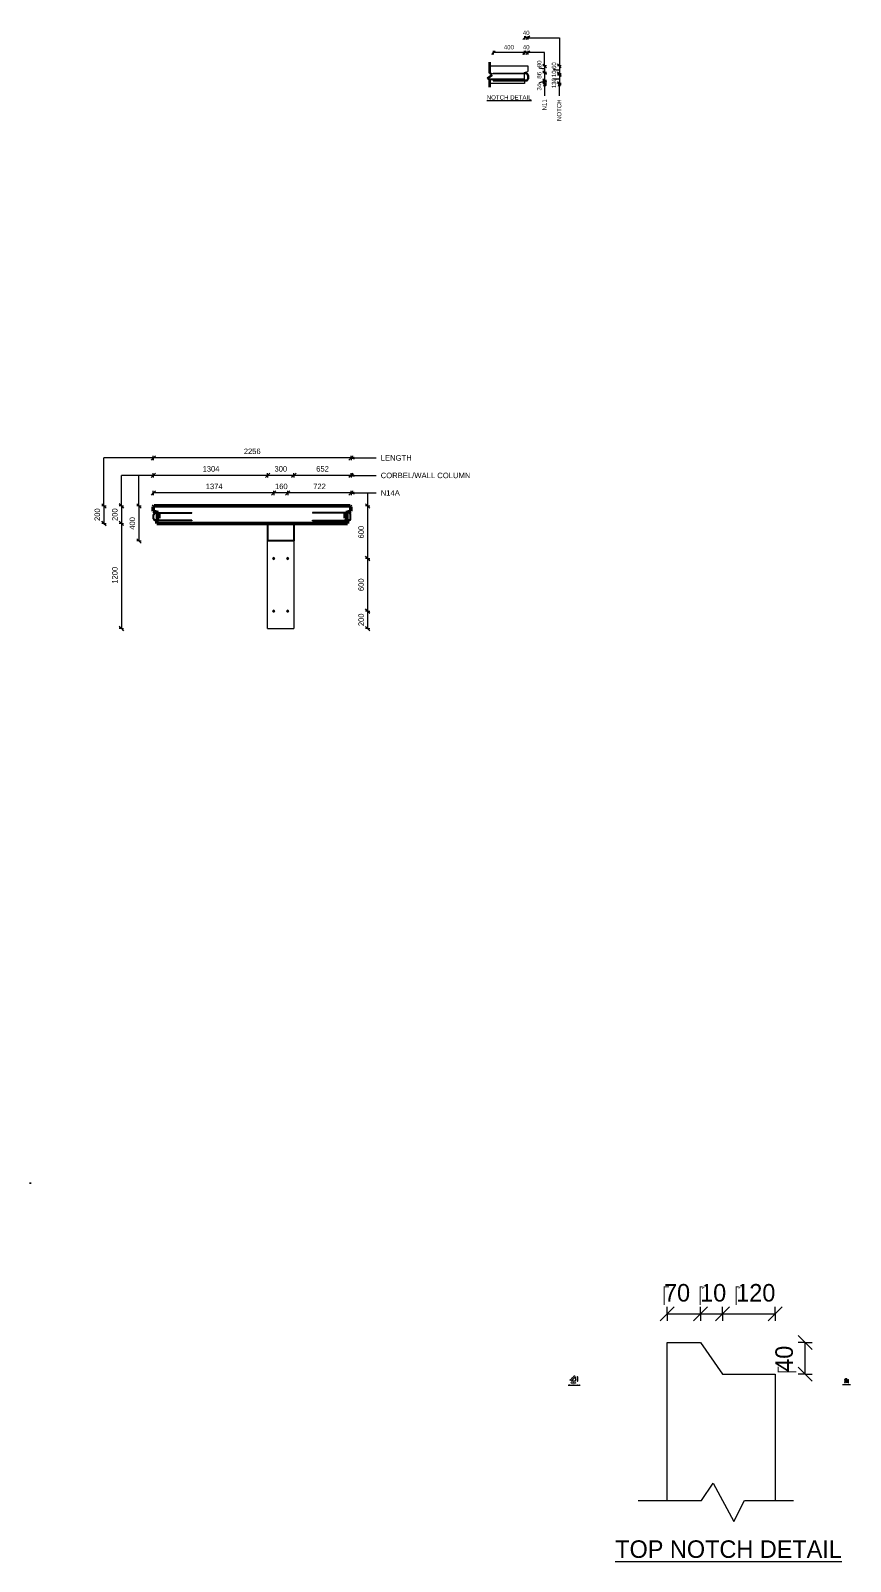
# Model space of a CAD drawing. Header units: millimetres. Extents: x 4870 to 25622, y 804 to 18539.
# Drawn here: x 16270 to 25622, y 1067 to 18539 of the extents above; entities that cross this region are included whole.
import ezdxf

# ---------------------------------------------------------------- set-up
doc = ezdxf.new("R2010")
doc.units = ezdxf.units.MM
for name, color, linetype, lineweight in [('A-ANNO-DIMS', 211, 'Continuous', 9), ('A-ANNO-DIMS-2', 211, 'Continuous', 9), ('A-ANNO-DIMS-25', 211, 'Continuous', 9), ('A-ANNO-DIMS-3', 211, 'Continuous', 9), ('A-ANNO-DIMS-80', 211, 'Continuous', 9), ('A-DETL', 90, 'Continuous', 18), ('A-DETL-MBND', 5, 'Continuous', 18), ('A-DETL-THIN', 151, 'Continuous', 18), ('A-WALL', 113, 'Continuous', 25), ('G-ANNO-TEXT', 231, 'Continuous', 9), ('S-BEAM', 12, 'Continuous', 18), ('S-RBAR', 171, 'Continuous', 18)]:
    doc.layers.add(name, color=color, linetype=linetype, lineweight=lineweight)
doc.styles.add('Arial', font='arial.ttf', dxfattribs={"height": 62.5})
doc.styles.add('Arial_1', font='arial.ttf', dxfattribs={"height": 50})
doc.styles.add('Arial_2', font='arial.ttf', dxfattribs={"height": 7.5})
doc.styles.add('Arial_3', font='arial.ttf', dxfattribs={"height": 5})
doc.styles.add('Nirmala UI Semilight', font='NirmalaS.ttf', dxfattribs={"height": 62.5})
doc.styles.add('Nirmala UI Semilight_1', font='NirmalaS.ttf', dxfattribs={"height": 50})
doc.styles.add('Nirmala UI Semilight_2', font='NirmalaS.ttf', dxfattribs={"height": 7.5})
doc.styles.add('Nirmala UI Semilight_3', font='NirmalaS.ttf', dxfattribs={"height": 200})
doc.styles.add('Nirmala UI Semilight_4', font='NirmalaS.ttf', dxfattribs={"height": 200})
doc.styles.add('Nirmala UI Semilight_5', font='NirmalaS.ttf', dxfattribs={"height": 5})
doc.dimstyles.new('Arrow_Filled_-_2_5_NI_UI', dxfattribs={"dimscale": 304.8, "dimtxt": 65.460247, "dimasz": 0.164042, "dimexe": 0.082021, "dimexo": 0.0625, "dimgap": 0.082021, "dimtad": 1, "dimdec": 4, "dimzin": 0, "dimdsep": 46, "dimtxsty": 'Nirmala UI Semilight', "dimblk1": 'OBLIQUE', "dimblk2": 'OBLIQUE', "dimsah": 1, "dimcen": 0.09, "dimazin": 0, "dimtfac": 1, "dimtdec": 4, "dimtix": 1, "dimtmove": 0, "dimatfit": 3, "dimfxl": 0.082021, "dimfxlon": 1, "dimtvp": 1, "dimtolj": 1, "dimtzin": 0, "dimarcsym": 2})
doc.dimstyles.new('Arrow_Filled_-_2_5_NI_UI_3', dxfattribs={"dimscale": 304.8, "dimtxt": 7.85523, "dimasz": 0.019685, "dimexe": 0.009843, "dimexo": 0.0625, "dimgap": 0.009843, "dimtad": 1, "dimdec": 4, "dimzin": 0, "dimdsep": 46, "dimtxsty": 'Nirmala UI Semilight_2', "dimblk1": 'OBLIQUE', "dimblk2": 'OBLIQUE', "dimsah": 1, "dimcen": 0.09, "dimazin": 0, "dimtfac": 1, "dimtdec": 4, "dimtix": 1, "dimtmove": 0, "dimatfit": 3, "dimfxl": 0.009843, "dimfxlon": 1, "dimtvp": 1, "dimtolj": 1, "dimtzin": 0, "dimarcsym": 2})
doc.dimstyles.new('Arrow_Filled_-_2_5_NI_UI_4', dxfattribs={"dimscale": 304.8, "dimtxt": 209.472789, "dimasz": 0.524934, "dimexe": 0.262467, "dimexo": 0.0625, "dimgap": 0.262467, "dimtad": 1, "dimdec": 4, "dimzin": 0, "dimdsep": 46, "dimtxsty": 'Nirmala UI Semilight_3', "dimblk1": 'OBLIQUE', "dimblk2": 'OBLIQUE', "dimsah": 1, "dimcen": 0.09, "dimazin": 0, "dimtfac": 1, "dimtdec": 4, "dimtix": 1, "dimtmove": 2, "dimatfit": 3, "dimfxl": 0.262467, "dimfxlon": 1, "dimtvp": 1, "dimtolj": 1, "dimtzin": 0, "dimarcsym": 2})
doc.dimstyles.new('Arrow_Filled_-_2_5_NI_UI_5', dxfattribs={"dimscale": 304.8, "dimtxt": 209.472789, "dimasz": 0.524934, "dimexe": 0.262467, "dimexo": 0.0625, "dimgap": 0.262467, "dimtad": 1, "dimdec": 4, "dimzin": 0, "dimdsep": 46, "dimtxsty": 'Nirmala UI Semilight_3', "dimblk1": 'OBLIQUE', "dimblk2": 'OBLIQUE', "dimsah": 1, "dimcen": 0.09, "dimazin": 0, "dimtfac": 1, "dimtdec": 4, "dimtix": 1, "dimtmove": 0, "dimatfit": 3, "dimfxl": 0.262467, "dimfxlon": 1, "dimtvp": 1, "dimtolj": 1, "dimtzin": 0, "dimarcsym": 2})
doc.dimstyles.new('Arrow_Filled_-_2_5_NI_UI_6', dxfattribs={"dimscale": 304.8, "dimtxt": 5.23682, "dimasz": 0.013123, "dimexe": 0.006562, "dimexo": 0.0625, "dimgap": 0.006562, "dimtad": 1, "dimdec": 4, "dimzin": 0, "dimdsep": 46, "dimtxsty": 'Nirmala UI Semilight_5', "dimblk1": 'OBLIQUE', "dimblk2": 'OBLIQUE', "dimsah": 1, "dimcen": 0.09, "dimazin": 0, "dimtfac": 1, "dimtdec": 4, "dimtix": 1, "dimtmove": 0, "dimatfit": 3, "dimfxl": 0.006562, "dimfxlon": 1, "dimtvp": 1, "dimtolj": 1, "dimtzin": 0, "dimarcsym": 2})

# ---------------------------------------------------------------- blocks, each defined once
blk = doc.blocks.new('M_Rectangular Corbel - M_Rectangular Corbel-3077294-Elevation Top2')
at = {"layer": 'S-BEAM'}
for p, q in [((6815, 11714), (6815, 12714)), ((7115, 12714), (6815, 12714)), ((7115, 12714), (7115, 11714)), ((6815, 11714), (7115, 11714))]:
    blk.add_line(p, q, dxfattribs=at)
blk = doc.blocks.new('DIMBLOCK43-Elevation Top2')
at = {"layer": 'A-ANNO-DIMS-25'}
for p, q in [((19203, 13262), (19228, 13287)), ((19203, 13262), (19203, 13287)), ((19925, 13262), (19950, 13287)), ((19925, 13262), (19925, 13287)), ((19203, 13262), (19178, 13237)), ((19925, 13262), (19203, 13262)), ((19203, 13262), (19203, 13237)), ((19925, 13262), (19900, 13237)), ((19925, 13262), (19925, 13237))]:
    blk.add_line(p, q, dxfattribs=at)
at = {"layer": 'A-ANNO-DIMS-25', "color": 0, "insert": (19494, 13368), "char_height": 62.5, "width": 168.53, "attachment_point": 1, "line_spacing_factor": 1.142579, "style": 'Nirmala UI Semilight'}
blk.add_mtext('722', dxfattribs=at)
blk = doc.blocks.new('_Oblique')
at = {"color": 0, "linetype": 'ByBlock', "lineweight": -2}
blk.add_line((-0.5, -0.5), (0.5, 0.5), dxfattribs=at)
blk = doc.blocks.new('DIMBLOCK44-Elevation Top2')
at = {"layer": 'A-ANNO-DIMS-25'}
for p, q in [((19043, 13262), (19068, 13287)), ((19043, 13262), (19043, 13287)), ((19203, 13262), (19228, 13287)), ((19203, 13262), (19203, 13287)), ((19043, 13262), (19018, 13237)), ((19203, 13262), (19043, 13262)), ((19043, 13262), (19043, 13237)), ((19203, 13262), (19178, 13237)), ((19203, 13262), (19203, 13237))]:
    blk.add_line(p, q, dxfattribs=at)
at = {"layer": 'A-ANNO-DIMS-25', "color": 0, "insert": (19058, 13368), "char_height": 62.5, "width": 154.25, "attachment_point": 1, "line_spacing_factor": 1.142579, "style": 'Nirmala UI Semilight'}
blk.add_mtext('160', dxfattribs=at)
blk = doc.blocks.new('DIMBLOCK45-Elevation Top2')
at = {"layer": 'A-ANNO-DIMS-25'}
for p, q in [((17669, 13262), (17694, 13287)), ((17669, 13262), (17669, 13287)), ((19043, 13262), (19068, 13287)), ((19043, 13262), (19043, 13287)), ((17669, 13262), (17644, 13237)), ((19043, 13262), (17669, 13262)), ((17669, 13262), (17669, 13237)), ((19043, 13262), (19018, 13237)), ((19043, 13262), (19043, 13237))]:
    blk.add_line(p, q, dxfattribs=at)
at = {"layer": 'A-ANNO-DIMS-25', "color": 0, "insert": (18268, 13368), "char_height": 62.5, "width": 209.95, "attachment_point": 1, "line_spacing_factor": 1.142579, "style": 'Nirmala UI Semilight'}
blk.add_mtext('1374', dxfattribs=at)
blk = doc.blocks.new('DIMBLOCK46-Elevation Top2')
at = {"layer": 'A-ANNO-DIMS-25'}
for p, q in [((20115, 13114), (20090, 13139)), ((20115, 13114), (20090, 13114)), ((20115, 13114), (20115, 12514)), ((20115, 13114), (20140, 13089)), ((20115, 13114), (20140, 13114)), ((20115, 12514), (20090, 12539)), ((20115, 12514), (20090, 12514)), ((20115, 12514), (20140, 12489)), ((20115, 12514), (20140, 12514))]:
    blk.add_line(p, q, dxfattribs=at)
at = {"layer": 'A-ANNO-DIMS-25', "color": 0, "insert": (20009, 12742), "char_height": 62.5, "width": 171.39, "attachment_point": 1, "rotation": 90, "line_spacing_factor": 1.142579, "style": 'Nirmala UI Semilight'}
blk.add_mtext('600', dxfattribs=at)
blk = doc.blocks.new('DIMBLOCK47-Elevation Top2')
at = {"layer": 'A-ANNO-DIMS-25'}
for p, q in [((20115, 12514), (20090, 12539)), ((20115, 12514), (20090, 12514)), ((20115, 12514), (20115, 11914)), ((20115, 12514), (20140, 12489)), ((20115, 12514), (20140, 12514)), ((20115, 11914), (20090, 11939)), ((20115, 11914), (20090, 11914)), ((20115, 11914), (20140, 11889)), ((20115, 11914), (20140, 11914))]:
    blk.add_line(p, q, dxfattribs=at)
at = {"layer": 'A-ANNO-DIMS-25', "color": 0, "insert": (20009, 12142), "char_height": 62.5, "width": 171.39, "attachment_point": 1, "rotation": 90, "line_spacing_factor": 1.142579, "style": 'Nirmala UI Semilight'}
blk.add_mtext('600', dxfattribs=at)
blk = doc.blocks.new('DIMBLOCK48-Elevation Top2')
at = {"layer": 'A-ANNO-DIMS-25'}
for p, q in [((20115, 11914), (20090, 11939)), ((20115, 11914), (20090, 11914)), ((20115, 11914), (20115, 11714)), ((20115, 11914), (20140, 11889)), ((20115, 11914), (20140, 11914)), ((20115, 11714), (20090, 11739)), ((20115, 11714), (20090, 11714)), ((20115, 11714), (20140, 11689)), ((20115, 11714), (20140, 11714))]:
    blk.add_line(p, q, dxfattribs=at)
at = {"layer": 'A-ANNO-DIMS-25', "color": 0, "insert": (20009, 11742), "char_height": 62.5, "width": 171.39, "attachment_point": 1, "rotation": 90, "line_spacing_factor": 1.142579, "style": 'Nirmala UI Semilight'}
blk.add_mtext('200', dxfattribs=at)
blk = doc.blocks.new('DIMBLOCK49-Elevation Top2')
at = {"layer": 'A-ANNO-DIMS-25'}
for p, q in [((19273, 13462), (19248, 13437)), ((19273, 13462), (19298, 13487)), ((19273, 13462), (19273, 13487)), ((19925, 13462), (19273, 13462)), ((19273, 13462), (19273, 13437)), ((19925, 13462), (19900, 13437)), ((19925, 13462), (19950, 13487)), ((19925, 13462), (19925, 13487)), ((19925, 13462), (19925, 13437))]:
    blk.add_line(p, q, dxfattribs=at)
at = {"layer": 'A-ANNO-DIMS-25', "color": 0, "insert": (19528, 13568), "char_height": 62.5, "width": 171.39, "attachment_point": 1, "line_spacing_factor": 1.142579, "style": 'Nirmala UI Semilight'}
blk.add_mtext('652', dxfattribs=at)
blk = doc.blocks.new('DIMBLOCK50-Elevation Top2')
at = {"layer": 'A-ANNO-DIMS-25'}
for p, q in [((18973, 13462), (18948, 13437)), ((18973, 13462), (18998, 13487)), ((18973, 13462), (18973, 13487)), ((19273, 13462), (18973, 13462)), ((18973, 13462), (18973, 13437)), ((19273, 13462), (19248, 13437)), ((19273, 13462), (19298, 13487)), ((19273, 13462), (19273, 13487)), ((19273, 13462), (19273, 13437))]:
    blk.add_line(p, q, dxfattribs=at)
at = {"layer": 'A-ANNO-DIMS-25', "color": 0, "insert": (19052, 13568), "char_height": 62.5, "width": 171.39, "attachment_point": 1, "line_spacing_factor": 1.142579, "style": 'Nirmala UI Semilight'}
blk.add_mtext('300', dxfattribs=at)
blk = doc.blocks.new('DIMBLOCK51-Elevation Top2')
at = {"layer": 'A-ANNO-DIMS-25'}
for p, q in [((17669, 13462), (17644, 13437)), ((17669, 13462), (17694, 13487)), ((17669, 13462), (17669, 13487)), ((18973, 13462), (17669, 13462)), ((17669, 13462), (17669, 13437)), ((18973, 13462), (18948, 13437)), ((18973, 13462), (18998, 13487)), ((18973, 13462), (18973, 13487)), ((18973, 13462), (18973, 13437))]:
    blk.add_line(p, q, dxfattribs=at)
at = {"layer": 'A-ANNO-DIMS-25', "color": 0, "insert": (18232, 13568), "char_height": 62.5, "width": 212.81, "attachment_point": 1, "line_spacing_factor": 1.142579, "style": 'Nirmala UI Semilight'}
blk.add_mtext('1304', dxfattribs=at)
blk = doc.blocks.new('DIMBLOCK52-Elevation Top2')
at = {"layer": 'A-ANNO-DIMS-25'}
for p, q in [((17506, 13114), (17481, 13139)), ((17506, 13114), (17481, 13114)), ((17506, 13114), (17506, 12714)), ((17506, 13114), (17531, 13089)), ((17506, 13114), (17531, 13114)), ((17506, 12714), (17481, 12739)), ((17506, 12714), (17481, 12714)), ((17506, 12714), (17531, 12689)), ((17506, 12714), (17531, 12714))]:
    blk.add_line(p, q, dxfattribs=at)
at = {"layer": 'A-ANNO-DIMS-25', "color": 0, "insert": (17399, 12842), "char_height": 62.5, "width": 172.82, "attachment_point": 1, "rotation": 90, "line_spacing_factor": 1.142579, "style": 'Nirmala UI Semilight'}
blk.add_mtext('400', dxfattribs=at)
blk = doc.blocks.new('DIMBLOCK53-Elevation Top2')
at = {"layer": 'A-ANNO-DIMS-25'}
for p, q in [((17306, 13114), (17281, 13139)), ((17306, 13114), (17281, 13114)), ((17306, 13114), (17306, 12914)), ((17306, 13114), (17331, 13089)), ((17306, 13114), (17331, 13114)), ((17306, 12914), (17281, 12939)), ((17306, 12914), (17281, 12914)), ((17306, 12914), (17331, 12889)), ((17306, 12914), (17331, 12914))]:
    blk.add_line(p, q, dxfattribs=at)
at = {"layer": 'A-ANNO-DIMS-25', "color": 0, "insert": (17199, 12942), "char_height": 62.5, "width": 171.39, "attachment_point": 1, "rotation": 90, "line_spacing_factor": 1.142579, "style": 'Nirmala UI Semilight'}
blk.add_mtext('200', dxfattribs=at)
blk = doc.blocks.new('DIMBLOCK54-Elevation Top2')
at = {"layer": 'A-ANNO-DIMS-25'}
for p, q in [((17306, 12914), (17281, 12939)), ((17306, 12914), (17281, 12914)), ((17306, 12914), (17306, 11714)), ((17306, 12914), (17331, 12889)), ((17306, 12914), (17331, 12914)), ((17306, 11714), (17281, 11739)), ((17306, 11714), (17281, 11714)), ((17306, 11714), (17331, 11689)), ((17306, 11714), (17331, 11714))]:
    blk.add_line(p, q, dxfattribs=at)
at = {"layer": 'A-ANNO-DIMS-25', "color": 0, "insert": (17199, 12226), "char_height": 62.5, "width": 211.38, "attachment_point": 1, "rotation": 90, "line_spacing_factor": 1.142579, "style": 'Nirmala UI Semilight'}
blk.add_mtext('1200', dxfattribs=at)
blk = doc.blocks.new('DIMBLOCK55-Elevation Top2')
at = {"layer": 'A-ANNO-DIMS-25'}
for p, q in [((17106, 13114), (17081, 13139)), ((17106, 13114), (17081, 13114)), ((17106, 13114), (17106, 12914)), ((17106, 13114), (17131, 13089)), ((17106, 13114), (17131, 13114)), ((17106, 12914), (17081, 12939)), ((17106, 12914), (17081, 12914)), ((17106, 12914), (17131, 12889)), ((17106, 12914), (17131, 12914))]:
    blk.add_line(p, q, dxfattribs=at)
at = {"layer": 'A-ANNO-DIMS-25', "color": 0, "insert": (16999, 12942), "char_height": 62.5, "width": 171.39, "attachment_point": 1, "rotation": 90, "line_spacing_factor": 1.142579, "style": 'Nirmala UI Semilight'}
blk.add_mtext('200', dxfattribs=at)
blk = doc.blocks.new('DIMBLOCK56-Elevation Top2')
at = {"layer": 'A-ANNO-DIMS-25'}
for p, q in [((17669, 13662), (17644, 13637)), ((17669, 13662), (17694, 13687)), ((17669, 13662), (17669, 13687)), ((19925, 13662), (17669, 13662)), ((17669, 13662), (17669, 13637)), ((19925, 13662), (19900, 13637)), ((19925, 13662), (19950, 13687)), ((19925, 13662), (19925, 13687)), ((19925, 13662), (19925, 13637))]:
    blk.add_line(p, q, dxfattribs=at)
at = {"layer": 'A-ANNO-DIMS-25', "color": 0, "insert": (18702, 13768), "char_height": 62.5, "width": 228.52, "attachment_point": 1, "line_spacing_factor": 1.142579, "style": 'Nirmala UI Semilight'}
blk.add_mtext('2256', dxfattribs=at)
blk = doc.blocks.new('DIMBLOCK57-CHAMFER DETAIL')
at = {"layer": 'A-ANNO-DIMS-3'}
for p, q in [((22437, 3105), (22434, 3102)), ((22437, 3105), (22440, 3108)), ((22437, 3105), (22437, 3108)), ((22437, 3105), (22487, 3105)), ((22437, 3105), (22437, 3102)), ((22487, 3105), (22484, 3102)), ((22487, 3105), (22490, 3108)), ((22487, 3105), (22487, 3108)), ((22487, 3105), (22487, 3102))]:
    blk.add_line(p, q, dxfattribs=at)
at = {"layer": 'A-ANNO-DIMS-3', "color": 0, "insert": (22457, 3118), "char_height": 7.5, "width": 11.65, "attachment_point": 1, "line_spacing_factor": 1.142579, "style": 'Nirmala UI Semilight_2'}
blk.add_mtext('\u202a10', dxfattribs=at)
blk = doc.blocks.new('DIMBLOCK58-CHAMFER DETAIL')
at = {"layer": 'A-ANNO-DIMS-3'}
for p, q in [((22508, 3173), (22505, 3176)), ((22508, 3173), (22505, 3173)), ((22508, 3173), (22508, 3123)), ((22508, 3173), (22511, 3170)), ((22508, 3173), (22511, 3173)), ((22508, 3123), (22505, 3126)), ((22508, 3123), (22505, 3123)), ((22508, 3123), (22511, 3120)), ((22508, 3123), (22511, 3123))]:
    blk.add_line(p, q, dxfattribs=at)
at = {"layer": 'A-ANNO-DIMS-3', "color": 0, "insert": (22495, 3143), "char_height": 7.5, "width": 11.65, "attachment_point": 1, "rotation": 90, "line_spacing_factor": 1.142579, "style": 'Nirmala UI Semilight_2'}
blk.add_mtext('\u202a10', dxfattribs=at)
blk = doc.blocks.new('DIMBLOCK59-CHAMFER DETAIL')
at = {"layer": 'A-ANNO-DIMS-3'}
for p, q in [((22425, 3135), (22475, 3185)), ((22475, 3185), (22473, 3187)), ((22475, 3185), (22475, 3189)), ((22475, 3185), (22475, 3180)), ((22475, 3185), (22477, 3183)), ((22425, 3135), (22423, 3137)), ((22425, 3135), (22425, 3139)), ((22425, 3135), (22425, 3130)), ((22425, 3135), (22427, 3133))]:
    blk.add_line(p, q, dxfattribs=at)
at = {"layer": 'A-ANNO-DIMS-3', "color": 0, "insert": (22437, 3165), "char_height": 7.5, "width": 11.83, "attachment_point": 1, "rotation": 45, "line_spacing_factor": 1.142579, "style": 'Nirmala UI Semilight_2'}
blk.add_mtext('\u202a14', dxfattribs=at)
blk = doc.blocks.new('DIMBLOCK60-TOP NOTCH DETAIL')
at = {"layer": 'A-ANNO-DIMS-80'}
for p, q in [((23531, 3892), (23451, 3812)), ((23531, 3892), (23611, 3972)), ((23531, 3892), (23531, 3972)), ((23531, 3892), (23911, 3892)), ((23531, 3892), (23531, 3812)), ((23911, 3892), (23831, 3812)), ((23911, 3892), (23991, 3972)), ((23911, 3892), (23911, 3972)), ((23911, 3892), (23911, 3812))]:
    blk.add_line(p, q, dxfattribs=at)
at = {"layer": 'A-ANNO-DIMS-80', "color": 0, "insert": (23496, 4233), "char_height": 200, "width": 356.48, "attachment_point": 1, "line_spacing_factor": 1.142579, "style": 'Nirmala UI Semilight_3'}
blk.add_mtext('\u202a70', dxfattribs=at)
blk = doc.blocks.new('DIMBLOCK61-TOP NOTCH DETAIL')
at = {"layer": 'A-ANNO-DIMS-80'}
for p, q in [((23911, 3892), (23831, 3812)), ((23911, 3892), (23991, 3972)), ((23911, 3892), (23911, 3972)), ((23911, 3892), (24164, 3892)), ((23911, 3892), (23911, 3812)), ((24164, 3892), (24084, 3812)), ((24164, 3892), (24244, 3972)), ((24164, 3892), (24164, 3972)), ((24164, 3892), (24164, 3812))]:
    blk.add_line(p, q, dxfattribs=at)
at = {"layer": 'A-ANNO-DIMS-80', "color": 0, "insert": (23908, 4233), "char_height": 200, "width": 310.78, "attachment_point": 1, "line_spacing_factor": 1.142579, "style": 'Nirmala UI Semilight_3'}
blk.add_mtext('\u202a10', dxfattribs=at)
blk = doc.blocks.new('DIMBLOCK62-TOP NOTCH DETAIL')
at = {"layer": 'A-ANNO-DIMS-80'}
for p, q in [((24164, 3892), (24084, 3812)), ((24164, 3892), (24244, 3972)), ((24164, 3892), (24164, 3972)), ((24164, 3892), (24764, 3892)), ((24164, 3892), (24164, 3812)), ((24764, 3892), (24684, 3812)), ((24764, 3892), (24844, 3972)), ((24764, 3892), (24764, 3972)), ((24764, 3892), (24764, 3812))]:
    blk.add_line(p, q, dxfattribs=at)
at = {"layer": 'A-ANNO-DIMS-80', "color": 0, "insert": (24320, 4233), "char_height": 200, "width": 493.59, "attachment_point": 1, "line_spacing_factor": 1.142579, "style": 'Nirmala UI Semilight_3'}
blk.add_mtext('\u202a120', dxfattribs=at)
blk = doc.blocks.new('DIMBLOCK63-TOP NOTCH DETAIL')
at = {"layer": 'A-ANNO-DIMS-80'}
for p, q in [((25107, 3565), (25027, 3645)), ((25107, 3565), (25027, 3565)), ((25107, 3205), (25107, 3565)), ((25107, 3565), (25187, 3485)), ((25107, 3565), (25187, 3565)), ((25107, 3205), (25027, 3285)), ((25107, 3205), (25027, 3205)), ((25107, 3205), (25187, 3125)), ((25107, 3205), (25187, 3205))]:
    blk.add_line(p, q, dxfattribs=at)
at = {"layer": 'A-ANNO-DIMS-80', "color": 0, "insert": (24766, 3231), "char_height": 200, "width": 370.2, "attachment_point": 1, "rotation": 90, "line_spacing_factor": 1.142579, "style": 'Nirmala UI Semilight_3'}
blk.add_mtext('\u202a40', dxfattribs=at)
blk = doc.blocks.new('DIMBLOCK64-GROOVE DETAIL')
at = {"layer": 'A-ANNO-DIMS-2'}
for p, q in [((25570, 3152), (25568, 3150)), ((25570, 3152), (25572, 3154)), ((25570, 3152), (25570, 3154)), ((25570, 3152), (25580, 3152)), ((25570, 3152), (25570, 3150)), ((25580, 3152), (25578, 3150)), ((25580, 3152), (25582, 3154)), ((25580, 3152), (25580, 3154)), ((25580, 3152), (25580, 3150))]:
    blk.add_line(p, q, dxfattribs=at)
at = {"layer": 'A-ANNO-DIMS-2', "color": 0, "insert": (25572, 3161), "char_height": 5, "width": 7.77, "attachment_point": 1, "line_spacing_factor": 1.142579, "style": 'Nirmala UI Semilight_5'}
blk.add_mtext('10', dxfattribs=at)
blk = doc.blocks.new('DIMBLOCK65-GROOVE DETAIL')
at = {"layer": 'A-ANNO-DIMS-2'}
for p, q in [((25558, 3145), (25556, 3147)), ((25558, 3145), (25556, 3145)), ((25558, 3145), (25558, 3135)), ((25558, 3145), (25560, 3143)), ((25558, 3145), (25560, 3145)), ((25558, 3135), (25556, 3137)), ((25558, 3135), (25556, 3135)), ((25558, 3135), (25560, 3133)), ((25558, 3135), (25560, 3135))]:
    blk.add_line(p, q, dxfattribs=at)
at = {"layer": 'A-ANNO-DIMS-2', "color": 0, "insert": (25549, 3137), "char_height": 5, "width": 7.77, "attachment_point": 1, "rotation": 90, "line_spacing_factor": 1.142579, "style": 'Nirmala UI Semilight_5'}
blk.add_mtext('10', dxfattribs=at)
blk = doc.blocks.new('DIMBLOCK66-GROOVE DETAIL')
at = {"layer": 'A-ANNO-DIMS-2'}
for p, q in [((25558, 3135), (25556, 3137)), ((25558, 3135), (25556, 3135)), ((25558, 3115), (25556, 3117)), ((25558, 3115), (25556, 3115)), ((25558, 3135), (25558, 3115)), ((25558, 3135), (25560, 3133)), ((25558, 3135), (25560, 3135)), ((25558, 3115), (25560, 3113)), ((25558, 3115), (25560, 3115))]:
    blk.add_line(p, q, dxfattribs=at)
at = {"layer": 'A-ANNO-DIMS-2', "color": 0, "insert": (25549, 3121), "char_height": 5, "width": 9.14, "attachment_point": 1, "rotation": 90, "line_spacing_factor": 1.142579, "style": 'Nirmala UI Semilight_5'}
blk.add_mtext('20', dxfattribs=at)
blk = doc.blocks.new('DIMBLOCK67-GROOVE DETAIL')
at = {"layer": 'A-ANNO-DIMS-2'}
for p, q in [((25558, 3115), (25556, 3117)), ((25558, 3115), (25556, 3115)), ((25558, 3105), (25556, 3107)), ((25558, 3105), (25556, 3105)), ((25558, 3115), (25558, 3105)), ((25558, 3115), (25560, 3113)), ((25558, 3115), (25560, 3115)), ((25558, 3105), (25560, 3103)), ((25558, 3105), (25560, 3105))]:
    blk.add_line(p, q, dxfattribs=at)
at = {"layer": 'A-ANNO-DIMS-2', "color": 0, "insert": (25549, 3107), "char_height": 5, "width": 7.77, "attachment_point": 1, "rotation": 90, "line_spacing_factor": 1.142579, "style": 'Nirmala UI Semilight_5'}
blk.add_mtext('10', dxfattribs=at)
blk = doc.blocks.new('DIMBLOCK68-GROOVE DETAIL')
at = {"layer": 'A-ANNO-DIMS-2'}
for p, q in [((25598, 3145), (25596, 3147)), ((25598, 3145), (25596, 3145)), ((25598, 3145), (25598, 3105)), ((25598, 3145), (25600, 3143)), ((25598, 3145), (25600, 3145)), ((25598, 3105), (25596, 3107)), ((25598, 3105), (25596, 3105)), ((25598, 3105), (25600, 3103)), ((25598, 3105), (25600, 3105))]:
    blk.add_line(p, q, dxfattribs=at)
at = {"layer": 'A-ANNO-DIMS-2', "color": 0, "insert": (25589, 3121), "char_height": 5, "width": 9.25, "attachment_point": 1, "rotation": 90, "line_spacing_factor": 1.142579, "style": 'Nirmala UI Semilight_5'}
blk.add_mtext('40', dxfattribs=at)

msp = doc.modelspace()

# ---------------------------------------------------------------- hatches: boundary and pattern name
at = {"layer": 'S-RBAR'}
h = msp.add_hatch(color=256, dxfattribs=at)
edge = h.paths.add_edge_path()
edge.add_arc((19042.71357, 12513.80383), 10, 0, 360)
for points in [[(19042.71357, 12503.80383), (19049.78463, 12506.73276), (19052.71357, 12513.80383), (19049.78463, 12520.8749), (19042.71357, 12523.80383), (19035.6425, 12520.8749), (19032.71357, 12513.80383), (19035.6425, 12506.73276)], [(19202.71357, 12503.80383), (19209.78463, 12506.73276), (19212.71357, 12513.80383), (19209.78463, 12520.8749), (19202.71357, 12523.80383), (19195.6425, 12520.8749), (19192.71357, 12513.80383), (19195.6425, 12506.73276)], [(19042.71357, 11903.80383), (19049.78463, 11906.73276), (19052.71357, 11913.80383), (19049.78463, 11920.8749), (19042.71357, 11923.80383), (19035.6425, 11920.8749), (19032.71357, 11913.80383), (19035.6425, 11906.73276)], [(19202.71357, 11903.80383), (19209.78463, 11906.73276), (19212.71357, 11913.80383), (19209.78463, 11920.8749), (19202.71357, 11923.80383), (19195.6425, 11920.8749), (19192.71357, 11913.80383), (19195.6425, 11906.73276)]]:
    msp.add_hatch(color=256, dxfattribs=at).paths.add_polyline_path(points)
h = msp.add_hatch(color=256, dxfattribs=at)
edge = h.paths.add_edge_path()
edge.add_arc((19202.71357, 12513.80383), 10, 0, 360)
h = msp.add_hatch(color=256, dxfattribs=at)
edge = h.paths.add_edge_path()
edge.add_arc((19042.71357, 11913.80383), 10, 0, 360)
h = msp.add_hatch(color=256, dxfattribs=at)
edge = h.paths.add_edge_path()
edge.add_arc((19202.71357, 11913.80383), 10, 0, 360)

# ---------------------------------------------------------------- linework, layer by layer
at = {"layer": 'A-DETL', "color": 7}
for p, q in [((21904.13265, 18456.10216), (21884.13265, 18436.10216)), ((21904.13265, 18456.10216), (21924.13265, 18476.10216)), ((21904.13265, 18476.10216), (21904.13265, 18456.10216)), ((21944.13265, 18456.10216), (21904.13265, 18456.10216)), ((21904.13265, 18456.10216), (21904.13265, 18436.10216)), ((21944.13265, 18456.10216), (21924.13265, 18436.10216)), ((21964.13265, 18476.10216), (21944.13265, 18456.10216)), ((21944.13265, 18476.10216), (21944.13265, 18456.10216)), ((21944.13265, 18456.10216), (21944.13265, 18436.10216)), ((21944.13265, 18456.10216), (22302.38081, 18456.10216)), ((22302.38081, 18456.10216), (22302.38081, 18135.4305)), ((21548.13265, 18287.54776), (21528.13265, 18267.54776)), ((21548.13265, 18307.54776), (21548.13265, 18287.54776)), ((21548.13265, 18287.54776), (21568.13265, 18307.54776)), ((21904.13265, 18287.54776), (21548.13265, 18287.54776)), ((21548.13265, 18287.54776), (21548.13265, 18267.54776)), ((21904.13265, 18287.54776), (21884.13265, 18267.54776)), ((21884.13265, 18267.54776), (21904.13265, 18287.54776)), ((21904.13265, 18287.54776), (21904.13265, 18307.54776)), ((21904.13265, 18307.54776), (21904.13265, 18287.54776)), ((21904.13265, 18287.54776), (21924.13265, 18307.54776)), ((21924.13265, 18307.54776), (21904.13265, 18287.54776)), ((21944.13265, 18287.54776), (21904.13265, 18287.54776)), ((21904.13265, 18287.54776), (21904.13265, 18267.54776)), ((21904.13265, 18267.54776), (21904.13265, 18287.54776)), ((21924.13265, 18267.54776), (21944.13265, 18287.54776)), ((21944.13265, 18307.54776), (21944.13265, 18287.54776)), ((21944.13265, 18287.54776), (21964.13265, 18307.54776)), ((21944.13265, 18287.54776), (21944.13265, 18267.54776)), ((22134.038, 18287.54776), (21944.13265, 18287.54776)), ((22134.038, 18135.4305), (22134.038, 18287.54776)), ((21509.13265, 18135.4305), (21944.13265, 18135.4305)), ((21548.13265, 18044.06257), (21548.13265, 18052.06257)), ((21548.13265, 18052.06257), (21924.13265, 18052.06257)), ((21924.13265, 18044.06257), (21548.13265, 18044.06257)), ((21904.13265, 18060.4305), (21944.13265, 18070.4305)), ((21904.13265, 17973.4305), (21904.13265, 18060.4305)), ((21940.13265, 18028.06257), (21940.13265, 17989.4305)), ((21944.13265, 18135.4305), (21944.13265, 18070.4305)), ((21948.13265, 18028.06257), (21948.13265, 17989.4305)), ((22134.038, 18135.4305), (22114.038, 18155.4305)), ((22134.038, 18135.4305), (22114.038, 18135.4305)), ((22134.038, 18060.56257), (22114.038, 18080.56257)), ((22114.038, 18080.56257), (22134.038, 18060.56257)), ((22134.038, 18060.56257), (22114.038, 18060.56257)), ((22114.038, 18060.56257), (22134.038, 18060.56257)), ((22154.038, 18115.4305), (22134.038, 18135.4305)), ((22134.038, 18135.4305), (22134.038, 18060.56257)), ((22154.038, 18135.4305), (22134.038, 18135.4305)), ((22134.038, 18060.56257), (22154.038, 18060.56257)), ((22154.038, 18060.56257), (22134.038, 18060.56257)), ((22134.038, 18060.56257), (22154.038, 18040.56257)), ((22154.038, 18040.56257), (22134.038, 18060.56257)), ((22134.038, 18060.56257), (22134.038, 17969.4305)), ((22302.38081, 18135.4305), (22282.38081, 18155.4305)), ((22302.38081, 18135.4305), (22282.38081, 18135.4305)), ((22302.38081, 18045.4305), (22282.38081, 18065.4305)), ((22282.38081, 18065.4305), (22302.38081, 18045.4305)), ((22302.38081, 18035.4305), (22282.38081, 18055.4305)), ((22282.38081, 18055.4305), (22302.38081, 18035.4305)), ((22302.38081, 18045.4305), (22282.38081, 18045.4305)), ((22282.38081, 18045.4305), (22302.38081, 18045.4305)), ((22302.38081, 18035.4305), (22282.38081, 18035.4305)), ((22282.38081, 18035.4305), (22302.38081, 18035.4305)), ((22322.38081, 18115.4305), (22302.38081, 18135.4305)), ((22302.38081, 18135.4305), (22302.38081, 18045.4305)), ((22322.38081, 18135.4305), (22302.38081, 18135.4305)), ((22302.38081, 18045.4305), (22322.38081, 18045.4305)), ((22322.38081, 18045.4305), (22302.38081, 18045.4305)), ((22302.38081, 18045.4305), (22322.38081, 18025.4305)), ((22322.38081, 18025.4305), (22302.38081, 18045.4305)), ((22302.38081, 18045.4305), (22302.38081, 18035.4305)), ((22302.38081, 18035.4305), (22322.38081, 18035.4305)), ((22322.38081, 18035.4305), (22302.38081, 18035.4305)), ((22302.38081, 18035.4305), (22322.38081, 18015.4305)), ((22322.38081, 18015.4305), (22302.38081, 18035.4305)), ((22302.38081, 18035.4305), (22302.38081, 17935.4305)), ((21904.13265, 17985.55017), (21498.17308, 17985.55017)), ((21904.13265, 17975.55017), (21509.13265, 17975.55017)), ((21904.13265, 17935.4305), (21509.13265, 17935.4305)), ((21924.13265, 17973.4305), (21548.13265, 17973.4305)), ((21548.13265, 17973.4305), (21548.13265, 17965.4305)), ((21548.13265, 17965.4305), (21924.13265, 17965.4305)), ((21904.13265, 17965.4305), (21904.13265, 17935.4305)), ((22134.038, 17969.4305), (22114.038, 17989.4305)), ((22114.038, 17989.4305), (22134.038, 17969.4305)), ((22134.038, 17969.4305), (22114.038, 17969.4305)), ((22114.038, 17969.4305), (22134.038, 17969.4305)), ((22134.038, 17935.4305), (22114.038, 17955.4305)), ((22134.038, 17935.4305), (22114.038, 17935.4305)), ((22123.07112, 17906.51119), (22131.10959, 17936.51119)), ((22131.10959, 17936.51119), (22131.10959, 17795.96958)), ((22131.10959, 17936.51119), (22139.14807, 17906.51119)), ((22134.038, 17969.4305), (22154.038, 17969.4305)), ((22154.038, 17969.4305), (22134.038, 17969.4305)), ((22134.038, 17969.4305), (22154.038, 17949.4305)), ((22154.038, 17949.4305), (22134.038, 17969.4305)), ((22134.038, 17969.4305), (22134.038, 17935.4305)), ((22154.038, 17935.4305), (22134.038, 17935.4305)), ((22134.038, 17935.4305), (22154.038, 17915.4305)), ((22302.38081, 17935.4305), (22282.38081, 17955.4305)), ((22302.38081, 17935.4305), (22282.38081, 17935.4305)), ((22291.41392, 17906.51119), (22299.4524, 17936.51119)), ((22299.4524, 17936.51119), (22299.4524, 17795.96958)), ((22299.4524, 17936.51119), (22307.49087, 17906.51119)), ((22322.38081, 17935.4305), (22302.38081, 17935.4305)), ((22302.38081, 17935.4305), (22322.38081, 17915.4305)), ((22131.10959, 17795.96958), (22131.10959, 17794.56958)), ((22299.4524, 17795.96958), (22299.4524, 17794.67791))]:
    msp.add_line(p, q, dxfattribs=at)
at = {"layer": 'A-DETL', "color": 250, "lineweight": 35}
for p, q in [((21509.13265, 18053.5305), (21509.13265, 18177.54776)), ((21483.73265, 17996.3805), (21534.53265, 18034.4805)), ((21509.13265, 17977.3305), (21483.73265, 17996.3805)), ((21534.53265, 18034.4805), (21509.13265, 18053.5305)), ((21509.13265, 17892.3305), (21509.13265, 17977.3305))]:
    msp.add_line(p, q, dxfattribs=at)
at = {"layer": 'A-DETL', "color": 7}
for centre, radius, start, end in [((21924.13265, 18028.06257), 24, 0, 90), ((21924.13265, 18028.06257), 16, 0, 90), ((21924.13265, 17989.4305), 16, 270, 0), ((21924.13265, 17989.4305), 24, 270, 0)]:
    msp.add_arc(centre, radius, start, end, dxfattribs=at)
for centre, ratio, start_param, end_param in [((22134.038, 18120.89979), 0.2093446084, 3.1415926536, 4.7123889804), ((22302.38081, 18100.51088), 0.149101642, 3.1415926536, 4.7123889804), ((22134.038, 17931.76408), 0.305682633, 1.5707963268, 3.1415926536), ((22302.38081, 17984.53679), 0.0132191917, 1.5707963268, 3.1415926536)]:
    msp.add_ellipse(centre, major_axis=(67.60745, 0), ratio=ratio, start_param=start_param, end_param=end_param, dxfattribs=at)
at = {"layer": 'A-DETL-MBND'}
for p, q in [((17105.83958, 13113.80383), (17105.83958, 13661.88432)), ((17668.92928, 13661.88432), (17105.83958, 13661.88432)), ((17305.83958, 13113.80383), (17305.83958, 13461.88432)), ((17668.92928, 13461.88432), (17305.83958, 13461.88432)), ((17505.83958, 13113.80383), (17505.83958, 13461.88432)), ((20115.10487, 13113.80383), (20115.10487, 13261.87078))]:
    msp.add_line(p, q, dxfattribs=at)
at = {"layer": 'A-DETL-THIN', "lineweight": 9}
for p, q in [((23531.35249, 1760.77489), (23531.35249, 3565.45823)), ((23531.35249, 3565.45823), (23911.35249, 3565.45823)), ((23911.35249, 3565.45823), (24163.72613, 3205.03133)), ((24163.72613, 3205.03133), (24763.72613, 3205.03133)), ((24763.72613, 3205.03133), (24763.72613, 1760.77489)), ((23922.33228, 1760.77489), (24056.53858, 1959.7439)), ((24056.53858, 1959.7439), (24290.73836, 1523.30928)), ((23202.33228, 1760.77489), (23922.33228, 1760.77489)), ((24290.73836, 1523.30928), (24414.36708, 1760.77489)), ((24414.36708, 1760.77489), (24974.36708, 1760.77489))]:
    msp.add_line(p, q, dxfattribs=at)
at = {"layer": 'A-DETL-THIN'}
for p, q in [((22486.62133, 3172.79249), (22436.62133, 3122.79249)), ((22486.62133, 3172.79249), (22486.62133, 3122.79249)), ((25569.87896, 3134.93342), (25579.87896, 3144.93342)), ((25579.87896, 3144.93342), (25579.87896, 3104.93342)), ((22486.62133, 3122.79249), (22436.62133, 3122.79249)), ((25569.87896, 3134.93342), (25569.87896, 3114.93342)), ((25569.87896, 3134.93342), (25570.67896, 3134.93342)), ((25569.87896, 3114.93342), (25579.87896, 3104.93342)), ((25569.87896, 3114.93342), (25570.67896, 3114.93342))]:
    msp.add_line(p, q, dxfattribs=at)
at = {"layer": 'A-WALL', "lineweight": 50}
for p, q in [((17678.93186, 13113.80383), (17668.92928, 13103.80125)), ((17668.92928, 13103.80125), (17668.92928, 13053.80434)), ((19914.9267, 13113.80383), (17678.93186, 13113.80383)), ((19924.92928, 13103.80125), (19914.9267, 13113.80383)), ((19924.92928, 13053.80383), (19924.92928, 13103.80125)), ((17668.92928, 13053.80434), (17708.92587, 13043.80519)), ((17708.92587, 13043.80519), (17723.92928, 13037.80383)), ((17733.92928, 12973.80383), (17708.93132, 12963.80465)), ((17708.93132, 12963.80465), (17708.93132, 12951.67529)), ((17708.93132, 12943.67529), (17708.93132, 12913.80383)), ((17733.92928, 13029.80383), (17733.92928, 12973.80383)), ((19859.92928, 12973.80383), (19859.92928, 13029.80383)), ((19884.92928, 12963.80383), (19859.92928, 12973.80383)), ((19869.92928, 13037.80383), (19884.92928, 13043.80383)), ((19884.92928, 13043.80383), (19924.92928, 13053.80383)), ((19884.92928, 12951.67529), (19884.92928, 12963.80383)), ((19884.92928, 12913.80383), (19884.92928, 12943.67529)), ((17708.93132, 12913.80383), (19884.92928, 12913.80383))]:
    msp.add_line(p, q, dxfattribs=at)
at = {"layer": 'A-WALL'}
for p, q in [((17708.93132, 13037.80383), (17708.93132, 13043.74958)), ((17708.93132, 12963.85808), (17708.93132, 13029.80383)), ((19884.92928, 13043.7504), (19884.92928, 13037.80383)), ((19884.92928, 13029.80383), (19884.92928, 12963.85726)), ((18972.93132, 12913.80383), (18972.93132, 12713.80383)), ((19273.14704, 12913.80383), (19273.14704, 12713.80383)), ((19273.14704, 12713.80383), (18972.93132, 12713.80383)), ((16270.01195, 5374.84315), (16270.01195, 5392.71985))]:
    msp.add_line(p, q, dxfattribs=at)
at = {"layer": 'G-ANNO-TEXT', "color": 10}
for p, q in [((19924.44286, 13661.84942), (19961.94286, 13671.89751)), ((19924.44286, 13661.84942), (19961.94286, 13651.80132)), ((19924.44286, 13661.84942), (20213.95095, 13661.84942)), ((19924.44286, 13461.84942), (19961.94286, 13471.89751)), ((19924.44286, 13461.84942), (19961.94286, 13451.80132)), ((19924.44286, 13461.84942), (20213.95095, 13461.84942)), ((19924.44286, 13261.84942), (19961.94286, 13271.89751)), ((19924.44286, 13261.84942), (19961.94286, 13251.80132)), ((19924.44286, 13261.84942), (20213.95095, 13261.84942))]:
    msp.add_line(p, q, dxfattribs=at)
at = {"layer": 'S-RBAR'}
for p, q in [((17668.92928, 12967.67529), (17668.92928, 13013.80383)), ((17676.92928, 12967.67529), (17676.92928, 13013.80383)), ((17692.92928, 13037.80383), (18108.93132, 13037.80383)), ((17692.92928, 13029.80383), (18108.93132, 13029.80383)), ((18108.93132, 12951.67529), (17692.92928, 12951.67529)), ((18108.93132, 12943.67529), (17692.92928, 12943.67529)), ((18108.93132, 13029.80383), (18108.93132, 13037.80383)), ((18108.93132, 12951.67529), (18108.93132, 12943.67529)), ((19900.92928, 13037.80383), (19484.92928, 13037.80383)), ((19484.92928, 13037.80383), (19484.92928, 13029.80383)), ((19900.92928, 13029.80383), (19484.92928, 13029.80383)), ((19484.92928, 12951.67529), (19900.92928, 12951.67529)), ((19484.92928, 12943.67529), (19484.92928, 12951.67529)), ((19484.92928, 12943.67529), (19900.92928, 12943.67529)), ((19916.92928, 12967.67529), (19916.92928, 13013.80383)), ((19924.92928, 12967.67529), (19924.92928, 13013.80383)), ((19035.6425, 12520.8749), (19032.71357, 12513.80383)), ((19032.71357, 12513.80383), (19035.6425, 12506.73276)), ((19042.71357, 12523.80383), (19035.6425, 12520.8749)), ((19035.6425, 12506.73276), (19042.71357, 12503.80383)), ((19049.78463, 12520.8749), (19042.71357, 12523.80383)), ((19042.71357, 12503.80383), (19049.78463, 12506.73276)), ((19052.71357, 12513.80383), (19049.78463, 12520.8749)), ((19049.78463, 12506.73276), (19052.71357, 12513.80383)), ((19195.6425, 12520.8749), (19192.71357, 12513.80383)), ((19192.71357, 12513.80383), (19195.6425, 12506.73276)), ((19202.71357, 12523.80383), (19195.6425, 12520.8749)), ((19195.6425, 12506.73276), (19202.71357, 12503.80383)), ((19209.78463, 12520.8749), (19202.71357, 12523.80383)), ((19202.71357, 12503.80383), (19209.78463, 12506.73276)), ((19212.71357, 12513.80383), (19209.78463, 12520.8749)), ((19209.78463, 12506.73276), (19212.71357, 12513.80383)), ((19035.6425, 11920.8749), (19032.71357, 11913.80383)), ((19032.71357, 11913.80383), (19035.6425, 11906.73276)), ((19042.71357, 11923.80383), (19035.6425, 11920.8749)), ((19035.6425, 11906.73276), (19042.71357, 11903.80383)), ((19049.78463, 11920.8749), (19042.71357, 11923.80383)), ((19042.71357, 11903.80383), (19049.78463, 11906.73276)), ((19052.71357, 11913.80383), (19049.78463, 11920.8749)), ((19049.78463, 11906.73276), (19052.71357, 11913.80383)), ((19195.6425, 11920.8749), (19192.71357, 11913.80383)), ((19192.71357, 11913.80383), (19195.6425, 11906.73276)), ((19202.71357, 11923.80383), (19195.6425, 11920.8749)), ((19195.6425, 11906.73276), (19202.71357, 11903.80383)), ((19209.78463, 11920.8749), (19202.71357, 11923.80383)), ((19202.71357, 11903.80383), (19209.78463, 11906.73276)), ((19212.71357, 11913.80383), (19209.78463, 11920.8749)), ((19209.78463, 11906.73276), (19212.71357, 11913.80383))]:
    msp.add_line(p, q, dxfattribs=at)
for centre in [(19042.71357, 12513.80383), (19202.71357, 12513.80383), (19042.71357, 11913.80383), (19202.71357, 11913.80383)]:
    msp.add_circle(centre, 10, dxfattribs=at)
for centre, radius, start, end in [((17692.92928, 13013.80383), 24, 90, 180), ((17692.92928, 12967.67529), 24, 180, 270), ((17692.92928, 13013.80383), 16, 90, 180), ((17692.92928, 12967.67529), 16, 180, 270), ((19900.92928, 13013.80383), 24, 0, 90), ((19900.92928, 13013.80383), 16, 0, 90), ((19900.92928, 12967.67529), 16, 270, 0), ((19900.92928, 12967.67529), 24, 270, 360)]:
    msp.add_arc(centre, radius, start, end, dxfattribs=at)

# ---------------------------------------------------------------- block references
at = {"layer": 'S-BEAM'}
msp.add_blockref('M_Rectangular Corbel - M_Rectangular Corbel-3077294-Elevation Top2', (12158.36182, 0), dxfattribs=at)

# ---------------------------------------------------------------- texts
at = {"layer": 'G-ANNO-TEXT', "color": 7, "attachment_point": 1}
for s, insert, char_height, width, style in [('40', (21885.57061, 18537.9943), 50, 91.392375, 'Nirmala UI Semilight_1'), ('400', (21669.0037, 18374.43991), 50, 136.286875, 'Nirmala UI Semilight_1'), ('40', (21885.57061, 18374.43991), 50, 91.392375, 'Nirmala UI Semilight_1'), ('\\LNOTCH DETAIL', (21473.20996, 17801.32875), 50, 622.1095, 'Arial_1'), ('LENGTH', (20263.95095, 13693.09942), 62.5, 428.9028125, 'Arial'), ('CORBEL/WALL COLUMN', (20263.95095, 13493.09942), 62.5, 1238.6071875, 'Arial'), ('N14A', (20263.95095, 13293.09942), 62.5, 262.5526562, 'Arial'), ('\\LTYPICAL CHAMFER DETAIL', (22402.54311, 3087.48198), 7.5, 166.9113375, 'Arial_2'), ('\\LTYPICAL GROOVE DETAIL', (25533.87773, 3090.65698), 5, 106.784775, 'Arial_3'), ('\\LTOP NOTCH DETAIL', (22939.45373, 1307.16895), 200, 2975.864, 'Nirmala UI Semilight_4')]:
    msp.add_mtext(s, dxfattribs=dict(at, insert=insert, char_height=char_height, width=width, style=style))
at = {"layer": 'G-ANNO-TEXT', "color": 7, "char_height": 50, "attachment_point": 1, "rotation": 90}
for s, insert, width, style in [('80', (22047.14586, 18120.89979), 89.789, 'Nirmala UI Semilight_1'), ('60', (22215.48866, 18100.51088), 89.789, 'Nirmala UI Semilight_1'), ('86', (22047.14586, 17989.83049), 89.789, 'Nirmala UI Semilight_1'), ('10', (22215.48866, 18008.05743), 76.962, 'Nirmala UI Semilight_1'), ('34', (22047.14586, 17854.64001), 91.392375, 'Nirmala UI Semilight_1'), ('130', (22215.48866, 17881.70469), 121.8565, 'Nirmala UI Semilight_1'), ('N11', (22106.37724, 17627.56958), 153.924, 'Arial_1'), ('NOTCH', (22274.72005, 17505.96958), 301.4345, 'Arial_1')]:
    msp.add_mtext(s, dxfattribs=dict(at, insert=insert, width=width, style=style))

# ---------------------------------------------------------------- dimensions: what is measured, and where the dimension line sits
at = {"layer": 'A-ANNO-DIMS'}
for base, p1, p2, dimstyle, override, picture, middle in [((17668.92928, 13661.88432), (19924.92928, 13636.88432), (17668.92928, 13636.88432), 'Arrow_Filled_-_2_5_NI_UI', {"dimpost": '<>', "dimfxl": 2256}, 'DIMBLOCK56-Elevation Top2', (18796.92928, 13719.20214)), ((17668.92928, 13461.88432), (18972.93132, 13436.88432), (17668.92928, 13436.88432), 'Arrow_Filled_-_2_5_NI_UI', {"dimpost": '<>', "dimfxl": 1304.002043}, 'DIMBLOCK51-Elevation Top2', (18320.9303, 13519.37647)), ((18972.93132, 13461.88432), (19272.93132, 13436.88432), (18972.93132, 13436.88432), 'Arrow_Filled_-_2_5_NI_UI', {"dimpost": '<>', "dimfxl": 300}, 'DIMBLOCK50-Elevation Top2', (19122.93132, 13519.20214)), ((19272.93132, 13461.88432), (19924.92928, 13436.88432), (19272.93132, 13436.88432), 'Arrow_Filled_-_2_5_NI_UI', {"dimpost": '<>', "dimfxl": 651.997957}, 'DIMBLOCK49-Elevation Top2', (19598.9303, 13519.20214)), ((17668.92928, 13261.88432), (19042.71357, 13236.88432), (17668.92928, 13236.88432), 'Arrow_Filled_-_2_5_NI_UI', {"dimpost": '<>', "dimfxl": 1373.784286}, 'DIMBLOCK45-Elevation Top2', (18355.82142, 13319.37647)), ((19042.71357, 13261.88432), (19202.71357, 13236.88432), (19042.71357, 13236.88432), 'Arrow_Filled_-_2_5_NI_UI', {"dimpost": '<>', "dimfxl": 160}, 'DIMBLOCK44-Elevation Top2', (19122.71357, 13319.37647)), ((19202.71357, 13261.88432), (19924.92928, 13236.88432), (19202.71357, 13236.88432), 'Arrow_Filled_-_2_5_NI_UI', {"dimpost": '<>', "dimfxl": 722.215714}, 'DIMBLOCK43-Elevation Top2', (19563.82142, 13318.65733)), ((25579.87896, 3152.04854), (25569.87896, 3150.04854), (25579.87896, 3150.04854), 'Arrow_Filled_-_2_5_NI_UI_6', {"dimpost": '<>', "dimfxl": 10}, 'DIMBLOCK64-GROOVE DETAIL', (25574.87896, 3156.64617))]:
    dim = msp.add_linear_dim(base=base, p1=p1, p2=p2, dimstyle=dimstyle, override=override, dxfattribs=at)
    dim.commit()
    dim.dimension.update_dxf_attribs({"geometry": picture, "text_midpoint": middle})
for base, p1, p2, dimstyle, override, picture, middle in [((17105.83958, 12913.80383), (17130.83958, 13113.80383), (17130.83958, 12913.80383), 'Arrow_Filled_-_2_5_NI_UI', {"dimpost": '<>', "dimfxl": 200}, 'DIMBLOCK55-Elevation Top2', (17048.54356, 13013.80383)), ((17305.83958, 12913.80383), (17330.83958, 13113.80383), (17330.83958, 12913.80383), 'Arrow_Filled_-_2_5_NI_UI', {"dimpost": '<>', "dimfxl": 200}, 'DIMBLOCK53-Elevation Top2', (17248.54356, 13013.80383)), ((17505.83958, 12713.80383), (17530.83958, 13113.80383), (17530.83958, 12713.80383), 'Arrow_Filled_-_2_5_NI_UI', {"dimpost": '<>', "dimfxl": 400}, 'DIMBLOCK52-Elevation Top2', (17448.54356, 12913.80383)), ((20115.10487, 12513.80383), (20090.10487, 13113.80383), (20090.10487, 12513.80383), 'Arrow_Filled_-_2_5_NI_UI', {"dimpost": '<>', "dimfxl": 600}, 'DIMBLOCK46-Elevation Top2', (20057.78706, 12813.80383)), ((17305.83958, 11713.80383), (17330.83958, 12913.80383), (17330.83958, 11713.80383), 'Arrow_Filled_-_2_5_NI_UI', {"dimpost": '<>', "dimfxl": 1200}, 'DIMBLOCK54-Elevation Top2', (17248.36922, 12313.80383)), ((20115.10487, 11913.80383), (20090.10487, 12513.80383), (20090.10487, 11913.80383), 'Arrow_Filled_-_2_5_NI_UI', {"dimpost": '<>', "dimfxl": 600}, 'DIMBLOCK47-Elevation Top2', (20057.78706, 12213.80383)), ((20115.10487, 11713.80383), (20090.10487, 11913.80383), (20090.10487, 11713.80383), 'Arrow_Filled_-_2_5_NI_UI', {"dimpost": '<>', "dimfxl": 200}, 'DIMBLOCK48-Elevation Top2', (20057.80885, 11813.80383)), ((25557.77845, 3134.93342), (25559.77845, 3144.93342), (25559.77845, 3134.93342), 'Arrow_Filled_-_2_5_NI_UI_6', {"dimpost": '<>', "dimfxl": 10}, 'DIMBLOCK65-GROOVE DETAIL', (25553.18082, 3139.93342)), ((25597.95509, 3104.93342), (25595.95509, 3144.93342), (25595.95509, 3104.93342), 'Arrow_Filled_-_2_5_NI_UI_6', {"dimpost": '<>', "dimfxl": 40}, 'DIMBLOCK68-GROOVE DETAIL', (25593.37141, 3124.93342)), ((25557.77845, 3114.93342), (25559.77845, 3134.93342), (25559.77845, 3114.93342), 'Arrow_Filled_-_2_5_NI_UI_6', {"dimpost": '<>', "dimfxl": 20}, 'DIMBLOCK66-GROOVE DETAIL', (25553.19477, 3124.93342)), ((25557.77845, 3104.93342), (25559.77845, 3114.93342), (25559.77845, 3104.93342), 'Arrow_Filled_-_2_5_NI_UI_6', {"dimpost": '<>', "dimfxl": 10}, 'DIMBLOCK67-GROOVE DETAIL', (25553.18082, 3109.93342))]:
    dim = msp.add_linear_dim(base=base, p1=p1, p2=p2, angle=90, dimstyle=dimstyle, override=override, dxfattribs=at)
    dim.commit()
    dim.dimension.update_dxf_attribs({"geometry": picture, "text_midpoint": middle})
for base, p1, p2, text, override, picture, middle in [((23911.35249, 3891.80151), (23531.35249, 3811.80151), (23911.35249, 3811.80151), '\u202a70', {"dimpost": '<>', "dimfxl": 380}, 'DIMBLOCK60-TOP NOTCH DETAIL', (23674.40828, 4099.40571)), ((24763.72613, 3891.80151), (24163.72613, 3811.80151), (24763.72613, 3811.80151), '\u202a120', {"dimpost": '<>', "dimfxl": 600}, 'DIMBLOCK62-TOP NOTCH DETAIL', (24567.07459, 4099.40571))]:
    dim = msp.add_linear_dim(base=base, p1=p1, p2=p2, text=text, dimstyle='Arrow_Filled_-_2_5_NI_UI_4', override=override, dxfattribs=at)
    dim.commit()
    dim.dimension.update_dxf_attribs({"geometry": picture, "text_midpoint": middle, "dimtype": 160})
for base, p1, p2, dimstyle, override, picture, middle in [((24163.72613, 3891.80151), (23911.35249, 3811.80151), (24163.72613, 3811.80151), 'Arrow_Filled_-_2_5_NI_UI_5', {"dimpost": '<>', "dimfxl": 252.373632}, 'DIMBLOCK61-TOP NOTCH DETAIL', (24037.53931, 4092.79155)), ((22486.62133, 3104.90761), (22436.62133, 3107.90761), (22486.62133, 3107.90761), 'Arrow_Filled_-_2_5_NI_UI_3', {"dimpost": '<>', "dimfxl": 50}, 'DIMBLOCK57-CHAMFER DETAIL', (22461.62133, 3112.44474))]:
    dim = msp.add_linear_dim(base=base, p1=p1, p2=p2, text='\u202a10', dimstyle=dimstyle, override=override, dxfattribs=at)
    dim.commit()
    dim.dimension.update_dxf_attribs({"geometry": picture, "text_midpoint": middle})
for base, p1, p2, angle, text, dimstyle, override, picture, middle in [((25107.38162, 3565.45823), (25027.38162, 3205.03133), (25027.38162, 3565.45823), 90, '\u202a40', 'Arrow_Filled_-_2_5_NI_UI_5', {"dimpost": '<>', "dimfxl": 360.426899}, 'DIMBLOCK63-TOP NOTCH DETAIL', (24906.94945, 3385.24478)), ((22474.7617, 3184.65212), (22426.88302, 3132.5308), (22476.88302, 3182.5308), 45, '\u202a14', 'Arrow_Filled_-_2_5_NI_UI_3', {"dimpost": '<>', "dimfxl": 70.710678}, 'DIMBLOCK59-CHAMFER DETAIL', (22444.43214, 3164.98167)), ((22507.62864, 3122.79249), (22504.62864, 3172.79249), (22504.62864, 3122.79249), 90, '\u202a10', 'Arrow_Filled_-_2_5_NI_UI_3', {"dimpost": '<>', "dimfxl": 50}, 'DIMBLOCK58-CHAMFER DETAIL', (22500.09152, 3147.79249))]:
    dim = msp.add_linear_dim(base=base, p1=p1, p2=p2, angle=angle, text=text, dimstyle=dimstyle, override=override, dxfattribs=at)
    dim.commit()
    dim.dimension.update_dxf_attribs({"geometry": picture, "text_midpoint": middle})

doc.saveas('drawing.dxf')
